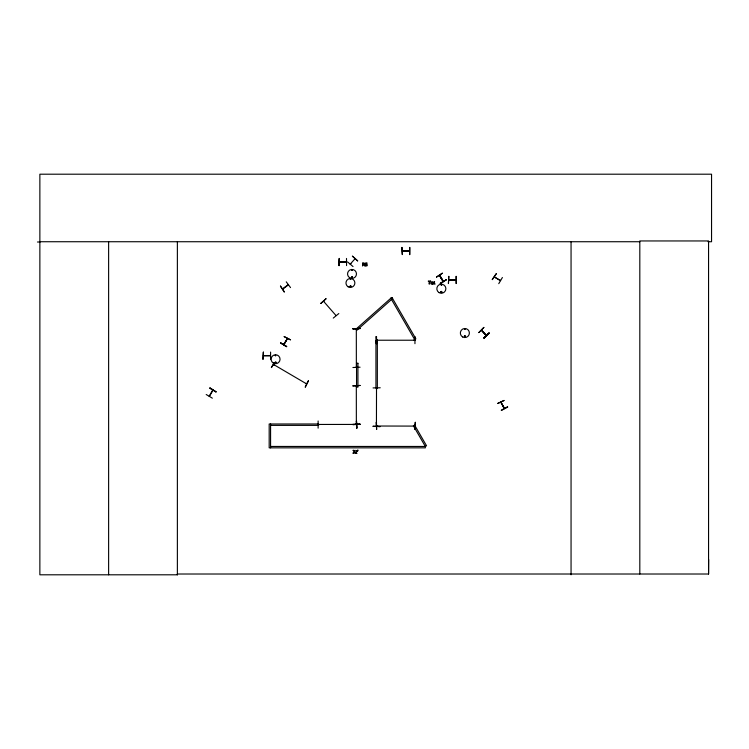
<?xml version="1.0" encoding="UTF-8"?>
<svg xmlns="http://www.w3.org/2000/svg" width="749" height="749" viewBox="0 0 749 749"><rect width="100%" height="100%" fill="white"/><g stroke="black" fill="none" stroke-linecap="round" stroke-linejoin="round"><path stroke-width="1.12" d="M708.048 241.73L711.55 241.73L711.55 174.199L39.866 174.199L39.866 574.801L177.476 574.801L177.382 574.015L708.563 574.015L708.666 559.531M305.948 383.525L306.697 383.628L306.06 383.591M494.434 276.999L500.304 280.65M500.594 280.454L494.368 277.018M283.59 344.577L283.843 343.978M286.783 338.894L287.167 338.37M288.449 284.845L282.701 289.151M323.905 301.276L323.708 301.051M356.281 328.951L356.355 329.597L356.636 328.951M356.674 386.587L356.355 385.95L356.646 386.512M376.766 426.218L376.756 425.423M481.448 330.29L486.204 335.44M486.429 335.224L485.717 334.906M274.892 362.563C276.69 360.25 275.96 365.072 274.967 362.404M275.098 362.563L276.007 362.319L275.286 362.872M351.534 277.261C352.816 275.791 352.236 278.712 351.599 277.373M350.906 286.315C349.306 287.419 350.757 285.257 350.729 286.006M351.066 286.315C349.09 288.552 350.438 283.712 350.981 286.633M440.684 291.876C441.882 294.366 442.256 290.163 440.796 291.736M441.732 285.097L440.964 284.994L441.713 284.994M441.844 292.063C440.59 293.514 441.124 290.603 441.77 291.951M464.483 329.307L465.251 329.214L464.53 329.401M465.298 336.376C463.949 337.93 464.904 334.569 465.241 336.582M356.318 328.951L356.355 367.057L356.599 366.411M356.318 386.025L356.355 424.196M356.309 423.55L356.599 424.196M350.925 263.657L350.232 264.116M213.006 390.22L209.411 396.361M287.373 338.67L283.618 344.474M482.122 330.646L481.626 330.056M439.541 275.492L440.14 275.866M443.286 281.24L439.541 275.407M504.526 408.336L500.912 402.176L504.292 408.505M275.248 355.307C275.885 357.02 275.941 354.015 275.276 355.681M351.674 270.005L352.292 270.483L351.768 269.949M350.766 279.443L350.148 278.974L350.672 279.499M464.249 336.207C466.945 334.7 463.8 338.81 464.549 335.814M356.346 423.4L356.318 424.046M323.727 301.491L336.029 315.563M350.279 264.06L355.035 258.779M270.38 355.85L263.442 355.822M318.793 424.767L318.147 424.449M356.458 424.739L355.681 424.458L356.374 424.73M414.88 340.28L414.272 339.906M376.588 425.778L377.384 425.769M339.353 261.897L346.506 261.897M271.419 367.544L273.919 363.078M274.705 362.497L271.391 367.525M306.538 383.853L273.572 364.501L273.965 365.1M206.2 394.508L212.351 398.168M212.725 390.032L209.196 396.23M284.18 336.647L290.575 339.877L284.199 336.601M287.457 338.52L283.862 344.755L287.354 338.595M439.476 275.379L443.118 281.521L439.382 275.36L439.906 276.025M496.213 273.713L492.215 279.658L496.297 273.769M502.401 277.505L498.75 283.665M347.555 261.925L353.022 266.541M354.651 258.677L354.614 259.294M357.629 260.933L352.358 256.083L357.694 260.858M263.367 355.578L270.52 355.532M376.663 339.98L377.243 340.299M414.197 339.98L414.918 339.98L414.272 340.271M376.663 425.778L377.393 426.022L376.513 426.218M377.29 426.05L376.513 425.423L376.438 426.078L376.513 387.898M408.767 250.887L409.488 250.887M409.385 251.158L402.475 251.215M489.013 333.015L483.985 338.127L488.975 332.977M483.779 337.911L489.041 333.052M483.957 338.108L489.219 333.249M320.806 303.401L326.152 298.636L320.834 303.439M333.268 318.091L338.81 313.55M352.358 277.86C353.275 275.257 350.036 277.973 352.18 277.888M280.482 286.081L284.386 292.091L280.444 286.109M286.258 281.849L290.528 287.597M282.588 288.824L288.14 284.667M436.489 277.046L442.49 273.123L436.517 277.083M440.159 283.309L446.367 279.733L440.337 283.609M440.318 283.581L446.31 279.649M497.692 403.486L504.18 400.434L497.682 403.449M507.55 406.744L501.287 410.209M501.409 410.443L507.728 407.072M318.868 424.758L318.147 424.702M414.768 426.097L376.672 426.022M346.356 262.216L339.325 262.141M403.046 251.14L402.382 251.215M402.475 250.812L409.338 250.849M352.901 328.774L360.054 328.68M376.176 336.526L376.597 343.679L376.522 336.526M377.318 340.224L376.672 340.224L414.918 340.224L414.197 340.233M376.223 343.688L376.204 336.526M414.946 343.679L414.946 336.526M270.548 359.23L270.604 352.077M360.063 367.207L352.901 367.516M380.22 387.776L373.058 387.916M376.766 387.973L376.766 388.694L376.766 387.898M318.128 420.994L318.119 428.156M356.899 428.156L356.449 420.994L356.861 428.156M415.292 422.324L414.946 429.477L415.264 422.324M318.868 424.449L318.222 424.449L356.374 424.43M352.901 424.318L360.063 424.271M373.058 426.293L380.22 426.593L373.058 426.247M37.45 242.011L39.866 242.002M39.866 241.73L639.815 241.73M401.923 247.432L402.307 254.594L401.96 247.432M409.881 247.432L409.843 254.594M346.506 258.442L346.562 265.595M339.325 262.225L346.525 262.225M338.951 265.595L339.334 258.442L338.988 265.595M455.982 276.381L456.075 283.543M455.879 279.808L448.82 280.089L456.001 280.089M448.791 280.163L456.001 280.163M270.576 425.376L318.297 425.376L318.297 423.99L269.181 423.99L269.181 447.846L425.338 447.846L425.338 446.451L413.401 425.797L414.609 425.104L426.537 445.767L425.338 446.46L270.576 446.451M439.71 275.211L443.352 281.352M306.219 383.31L306.65 383.554M273.507 364.754L274.068 365.072M306.013 383.525L306.575 383.844M280.547 342.93L286.773 346.469M209.832 388.216L216.002 391.839M356.599 328.877L356.608 329.523M356.299 367.085L356.674 366.486M481.635 330.122L486.382 335.271M481.326 330.272L486.204 335.561M500.838 402.194L504.227 408.542M376.466 422.324L376.616 429.486L376.204 422.324M356.496 420.994L356.599 428.156M708.563 574.015L708.563 240.953L639.815 240.953L639.815 574.015M571.056 241.73L571.056 574.801M456.347 276.381L456.347 283.543M409.581 247.432L409.581 254.594M339.25 258.442L339.306 265.595M270.576 423.99L270.576 447.846M177.373 241.73L177.373 574.801M108.624 241.73L108.624 574.801M354.258 452.377L352.835 453.182L354.399 453.089A0.946 0.946 0 0 0 354.651 452.602C353.893 451.656 355.335 449.7 352.919 450.402C354.67 450.711 353.247 451.375 354.258 452.377M357.844 450.14L357.479 451.319L357.844 450.14M365.297 263.62L366.898 265.212L365.259 265.829L366.888 265.904L367.169 264.678L365.699 263.751L367.197 263.124L365.896 262.993A0.964 0.964 0 0 0 365.437 263.311L365.297 263.62M356.87 451.048L355.513 452.958L356.992 453.304L355.129 452.883C357.825 451.263 353.912 449.138 356.87 451.048M308.466 380.661L305.274 387.083L308.466 380.661M209.982 387.963L215.984 391.886L209.982 387.963M280.594 342.845L286.614 346.74L280.585 342.864M434.589 281.896L434.027 282.748L433.006 281.896L433.793 283.047L432.997 284.171L433.999 283.309L435.019 284.171L434.233 283.019L434.589 281.896M483.854 327.425L478.864 332.575L483.854 327.425M391.671 297.493L355.981 329.176L356.908 330.215L392.588 298.533L391.671 297.493M432.323 283.918L431.04 283.908L431.302 281.896C430.254 284.255 433.268 284.573 432.323 281.896L432.323 283.918M391.989 297.512L390.781 298.205L414.646 339.531L415.854 338.838L391.989 297.512M360.054 328.38L352.901 328.83L360.054 328.38M263.348 352.124L262.993 359.277L263.348 352.124M360.054 385.454L352.901 385.894L360.054 385.454M360.054 424.177L352.901 424.617L360.054 424.177M363.199 262.983L362.628 262.983L362.628 266.007L363.003 263.405L364.791 266.007L364.791 262.983L364.417 265.38L363.199 262.983M448.82 276.381L448.426 283.543L448.82 276.381M430.666 281.147L428.231 281.147L429.243 281.502L429.243 284.171L429.645 281.502L430.666 281.147M377.337 340.392L375.942 340.392L375.942 388.113L377.337 388.113L377.337 340.392M357.928 363.274L356.543 363.274L356.543 387.13L357.928 387.13L357.928 363.274M462.61 336.947A4.531 4.531 0 0 0 469.398 333.024A4.531 4.531 0 0 0 462.61 329.101A4.531 4.531 0 0 0 462.61 336.947M348.191 286.839A4.475 4.475 0 0 0 354.895 282.963A4.475 4.475 0 0 0 348.191 279.087A4.475 4.475 0 0 0 348.191 286.839M349.774 277.795A4.475 4.475 0 0 0 356.487 273.919A4.475 4.475 0 0 0 349.774 270.043A4.475 4.475 0 0 0 349.774 277.795M439.092 292.634A4.531 4.531 0 0 0 445.88 288.711A4.531 4.531 0 0 0 439.092 284.789A4.531 4.531 0 0 0 439.092 292.634M273.348 363.096A4.475 4.475 0 0 0 280.06 359.22A4.475 4.475 0 0 0 273.348 355.344A4.475 4.475 0 0 0 273.348 363.096"/></g></svg>
